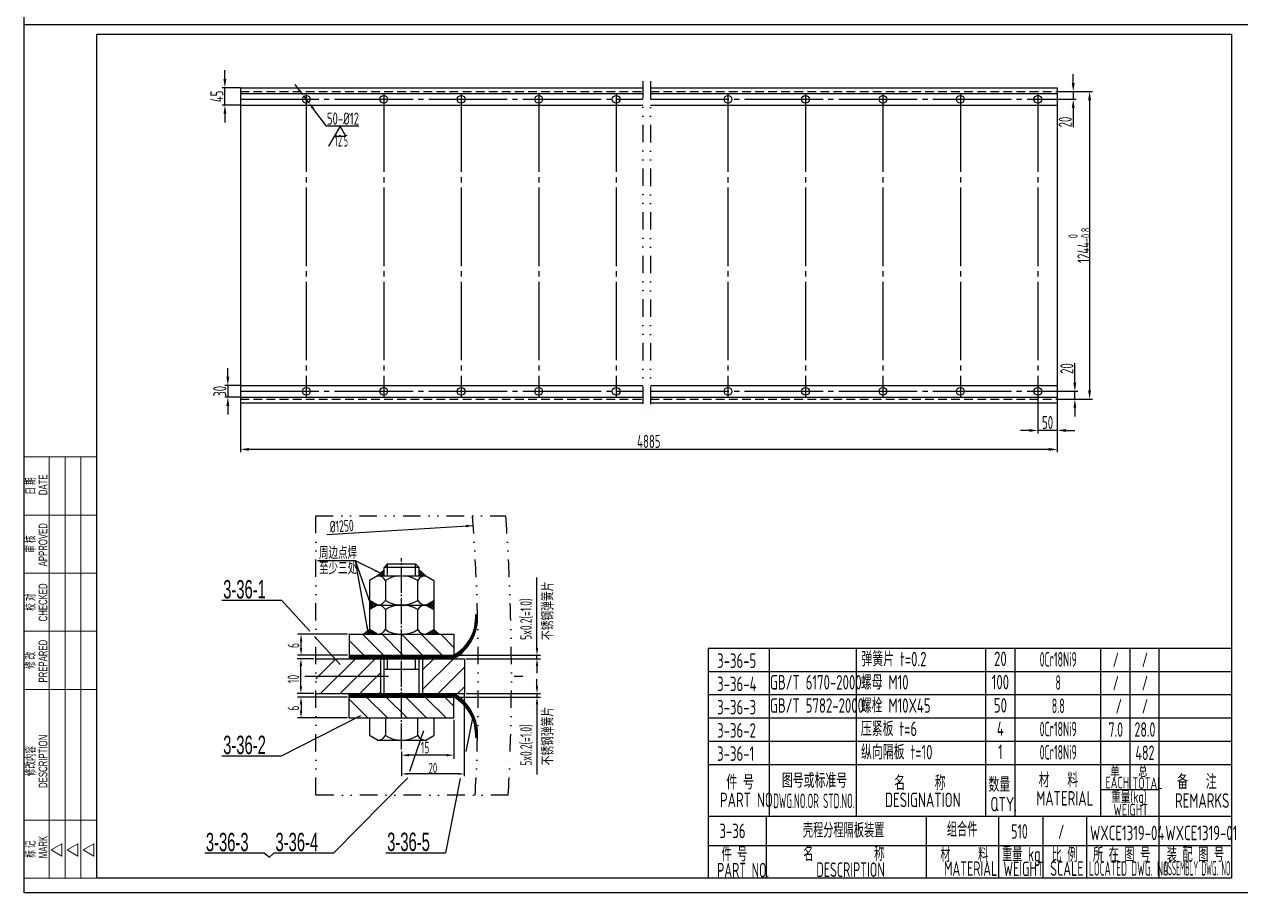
# Model space of a CAD drawing. Header units: millimetres. Extents: x 46644 to 124135, y -32003 to -3110.
# Drawn here: x 75309 to 79495, y -21513 to -18524 of the extents above; entities that cross this region are included whole.
import ezdxf
from ezdxf.enums import TextEntityAlignment as Align

# ---------------------------------------------------------------- set-up
doc = ezdxf.new("R2010")
doc.units = ezdxf.units.MM
doc.header["$LTSCALE"] = 6
for name, pattern in [('ACAD_ISO03W100', [30, 12, -18]), ('CENTER', [18, 15, -1, 1, -1]), ('DASHED', [0.75, 0.5, -0.25]), ('DIVIDE', [1.25, 0.5, -0.25, 0, -0.25, 0, -0.25])]:
    doc.linetypes.add(name, pattern=pattern)
for name, color, linetype in [('0_OL', 4, 'Continuous'), ('1_hat', 52, 'Continuous'), ('2', 3, 'CENTER'), ('2_txt', 2, 'Continuous'), ('5_div', 5, 'Continuous'), ('6', 7, 'DIVIDE'), ('6_das', 6, 'DASHED'), ('7_dim', 3, 'Continuous'), ('8_sym', 232, 'Continuous'), ('Dimension Line', 2, 'Continuous'), ('Slender Real Line', 30, 'Continuous'), ('TEXT', 7, 'Continuous'), ('图层3', 6, 'ACAD_ISO03W100')]:
    doc.layers.add(name, color=color, linetype=linetype)
doc.layers.add('细实线', color=30, linetype='Continuous', lineweight=20)
doc.styles.add('HZ', font='ascii.shx', dxfattribs={"width": 0.7, "bigfont": 'hztxt.shx'})
doc.styles.add('HZTXT', font='ascii.shx', dxfattribs={"width": 0.75, "bigfont": 'HZTXT.shx'})
doc.styles.add('mark', font='cc.shx', dxfattribs={"width": 0.7, "bigfont": 'dxfs.shx'})
doc.styles.add('ROMANS', font='ascii.shx', dxfattribs={"width": 0.7, "bigfont": 'dxfs.shx'})
doc.styles.get("Standard").update_dxf_attribs({"font": 'ascii.shx', "width": 0.7})
doc.styles.add('TSH', font='tcc_simp.shx', dxfattribs={"width": 0.6667, "bigfont": 'tcc_hzdx.shx'})
doc.dimstyles.new('6.1', dxfattribs={"dimscale": 10, "dimtxt": 4.5, "dimasz": 3, "dimexe": 1, "dimexo": 0, "dimgap": 0.5, "dimtad": 1, "dimzin": 9, "dimdsep": 46, "dimtxsty": 'HZ', "dimcen": 0, "dimclrd": 256, "dimclre": 256, "dimclrt": 256, "dimadec": 0, "dimazin": 0, "dimtfac": 1, "dimtmove": 0, "dimatfit": 1, "dimfxl": 0, "dimarcsym": 0})
doc.dimstyles.new('副本 tdm', dxfattribs={"dimscale": 8, "dimtxt": 4.5, "dimasz": 2.5, "dimexe": 1, "dimexo": 0, "dimgap": 0.3, "dimtad": 1, "dimtih": 1, "dimtoh": 1, "dimdsep": 46, "dimtxsty": 'HZ', "dimcen": 0.09, "dimclrd": 2, "dimclre": 2, "dimclrt": 2, "dimadec": 0, "dimazin": 0, "dimtfac": 0.666657, "dimtmove": 0, "dimatfit": 3, "dimfxl": 0, "dimtolj": 1, "dimarcsym": 0})
pattern_1 = [(45, (39621.8847, 12369.5514), (-3.74177337, 3.74177337), []), (135, (39621.8847, 12369.5514), (-3.74177337, -3.74177337), [])]

# ---------------------------------------------------------------- blocks, each defined once
blk = doc.blocks.new('*D161')
at = {"layer": '7_dim', "lineweight": -2}
for p, q in [((78924.4, -19757.3), (78924.4, -19690.8)), ((78863.8, -19787.3), (78934.4, -19787.3)), ((78924.4, -19813.9), (78924.4, -19787.3)), ((78863.8, -19813.9), (78934.4, -19813.9)), ((78924.4, -19843.9), (78924.4, -19873.9))]:
    blk.add_line(p, q, dxfattribs=at)
at = {"layer": '7_dim'}
for points in [[(78919.4, -19757.3), (78929.4, -19757.3), (78924.4, -19787.3)], [(78919.4, -19843.9), (78929.4, -19843.9), (78924.4, -19813.9)]]:
    blk.add_solid(points, dxfattribs=at)
at = {"layer": 'Defpoints', "color": 0}
for p in [(78863.8, -19787.3), (78924.4, -19787.3), (78863.8, -19813.9)]:
    blk.add_point(p, dxfattribs=at)
at = {"layer": '7_dim', "insert": (78896.9, -19709), "char_height": 45, "attachment_point": 5, "rotation": 90, "style": 'HZ'}
blk.add_mtext('20', dxfattribs=at)
blk = doc.blocks.new('*D162')
at = {"layer": '7_dim', "lineweight": -2}
for p, q in [((78918.8, -18725.3), (78918.8, -18695.3)), ((78863.8, -18755.3), (78928.8, -18755.3)), ((78863.8, -18781.9), (78928.8, -18781.9)), ((78918.8, -18755.3), (78918.8, -18781.9)), ((78918.8, -18811.9), (78918.8, -18878.4))]:
    blk.add_line(p, q, dxfattribs=at)
at = {"layer": '7_dim'}
for points in [[(78913.8, -18725.3), (78923.8, -18725.3), (78918.8, -18755.3)], [(78913.8, -18811.9), (78923.8, -18811.9), (78918.8, -18781.9)]]:
    blk.add_solid(points, dxfattribs=at)
at = {"layer": 'Defpoints', "color": 0}
for p in [(78863.8, -18755.3), (78863.8, -18781.9), (78918.8, -18781.9)]:
    blk.add_point(p, dxfattribs=at)
at = {"layer": '7_dim', "insert": (78891.3, -18860.2), "char_height": 45, "attachment_point": 5, "rotation": 90, "style": 'HZ'}
blk.add_mtext('20', dxfattribs=at)
blk = doc.blocks.new('*D163')
at = {"layer": '7_dim', "lineweight": -2}
for p, q in [((78863.8, -18755.3), (78985.1, -18755.3)), ((78975.1, -18785.3), (78975.1, -19783.9)), ((78863.8, -19813.9), (78985.1, -19813.9))]:
    blk.add_line(p, q, dxfattribs=at)
at = {"layer": '7_dim'}
for points in [[(78970.1, -18785.3), (78980.1, -18785.3), (78975.1, -18755.3)], [(78970.1, -19783.9), (78980.1, -19783.9), (78975.1, -19813.9)]]:
    blk.add_solid(points, dxfattribs=at)
at = {"layer": 'Defpoints', "color": 0}
for p in [(78863.8, -18755.3), (78863.8, -19813.9), (78975.1, -19813.9)]:
    blk.add_point(p, dxfattribs=at)
at = {"layer": '7_dim', "insert": (78940.1, -19284.6), "char_height": 45, "attachment_point": 5, "rotation": 90, "style": 'HZ'}
blk.add_mtext('1244{\\H0.7x;\\S 0^ -0.8;}', dxfattribs=at)
blk = doc.blocks.new('*D164')
at = {"layer": '7_dim', "lineweight": -2}
for p, q in [((76052.5, -19827.3), (76052.5, -19997.2)), ((78863.8, -19827.3), (78863.8, -19997.2)), ((78833.8, -19987.2), (76082.5, -19987.2))]:
    blk.add_line(p, q, dxfattribs=at)
at = {"layer": '7_dim'}
for points in [[(76082.5, -19982.2), (76082.5, -19992.2), (76052.5, -19987.2)], [(78833.8, -19982.2), (78833.8, -19992.2), (78863.8, -19987.2)]]:
    blk.add_solid(points, dxfattribs=at)
at = {"layer": 'Defpoints', "color": 0}
for p in [(76052.5, -19827.3), (78863.8, -19827.3), (76052.5, -19987.2)]:
    blk.add_point(p, dxfattribs=at)
at = {"layer": '7_dim', "insert": (77458.1, -19959.7), "char_height": 45, "attachment_point": 5, "style": 'HZ'}
blk.add_mtext('4885', dxfattribs=at)
blk = doc.blocks.new('*D165')
at = {"layer": '7_dim', "lineweight": -2}
for p, q in [((75999.1, -18711.9), (75999.1, -18681.9)), ((76052.5, -18741.9), (75989.1, -18741.9)), ((75999.1, -18801.9), (75999.1, -18741.9)), ((76052.5, -18801.9), (75989.1, -18801.9)), ((75999.1, -18831.9), (75999.1, -18861.9))]:
    blk.add_line(p, q, dxfattribs=at)
at = {"layer": '7_dim'}
for points in [[(75994.1, -18711.9), (76004.1, -18711.9), (75999.1, -18741.9)], [(75994.1, -18831.9), (76004.1, -18831.9), (75999.1, -18801.9)]]:
    blk.add_solid(points, dxfattribs=at)
at = {"layer": 'Defpoints', "color": 0}
for p in [(75999.1, -18741.9), (76052.5, -18741.9), (76052.5, -18801.9)]:
    blk.add_point(p, dxfattribs=at)
at = {"layer": '7_dim', "insert": (75971.6, -18771.9), "char_height": 45, "attachment_point": 5, "rotation": 90, "style": 'HZ'}
blk.add_mtext('45', dxfattribs=at)
blk = doc.blocks.new('*D166')
at = {"layer": '7_dim', "lineweight": -2}
for p, q in [((76009, -19737.3), (76009, -19707.3)), ((76052.5, -19767.3), (75999, -19767.3)), ((76009, -19767.3), (76009, -19807.3)), ((76052.5, -19807.3), (75999, -19807.3)), ((76009, -19837.3), (76009, -19867.3))]:
    blk.add_line(p, q, dxfattribs=at)
at = {"layer": '7_dim'}
for points in [[(76004, -19737.3), (76014, -19737.3), (76009, -19767.3)], [(76004, -19837.3), (76014, -19837.3), (76009, -19807.3)]]:
    blk.add_solid(points, dxfattribs=at)
at = {"layer": 'Defpoints', "color": 0}
for p in [(76052.5, -19767.3), (76009, -19807.3), (76052.5, -19807.3)]:
    blk.add_point(p, dxfattribs=at)
at = {"layer": '7_dim', "insert": (75981.5, -19787.3), "char_height": 45, "attachment_point": 5, "rotation": 90, "style": 'HZ'}
blk.add_mtext('30', dxfattribs=at)
blk = doc.blocks.new('*D167')
at = {"layer": '7_dim', "color": 2, "lineweight": -2}
for p, q in [((76823.1, -20827.7), (76823.1, -21112.5)), ((76607.1, -21052.5), (76607.1, -21112.5)), ((76803.1, -21104.5), (76627.1, -21104.5))]:
    blk.add_line(p, q, dxfattribs=at)
at = {"layer": '7_dim', "color": 2}
for points in [[(76627.1, -21101.2), (76627.1, -21107.8), (76607.1, -21104.5)], [(76803.1, -21101.2), (76803.1, -21107.8), (76823.1, -21104.5)]]:
    blk.add_solid(points, dxfattribs=at)
at = {"layer": 'Defpoints', "color": 0}
for p in [(76823.1, -20827.7), (76607.1, -21052.5), (76607.1, -21104.5)]:
    blk.add_point(p, dxfattribs=at)
at = {"layer": '7_dim', "color": 2, "insert": (76715.1, -21084.1), "char_height": 36, "attachment_point": 5, "style": 'HZ'}
blk.add_mtext('\\A1;20', dxfattribs=at)
blk = doc.blocks.new('ccd_bt')
at = {"layer": '2_txt'}
for p, q in [((0, 0), (-4, -6.93)), ((2, -3.46), (0, 0)), ((-2, -3.46), (2, -3.46))]:
    blk.add_line(p, q, dxfattribs=at)
at = {"layer": '2_txt', "width": 0.75}
blk.add_attdef('CZD', (-1.73, -7.02), '', height=3, dxfattribs=at)
blk = doc.blocks.new('*D168')
at = {"layer": '7_dim', "lineweight": -2}
for p, q in [((78797.2, -19807.3), (78797.2, -19932)), ((78863.8, -19827.3), (78863.8, -19932)), ((78767.2, -19922), (78737.2, -19922)), ((78863.8, -19922), (78797.2, -19922)), ((78893.8, -19922), (78923.8, -19922))]:
    blk.add_line(p, q, dxfattribs=at)
at = {"layer": '7_dim'}
for points in [[(78767.2, -19917), (78767.2, -19927), (78797.2, -19922)], [(78893.8, -19917), (78893.8, -19927), (78863.8, -19922)]]:
    blk.add_solid(points, dxfattribs=at)
at = {"layer": 'Defpoints', "color": 0}
for p in [(78797.2, -19807.3), (78863.8, -19827.3), (78797.2, -19922)]:
    blk.add_point(p, dxfattribs=at)
at = {"layer": '7_dim', "insert": (78830.5, -19894.5), "char_height": 45, "attachment_point": 5, "style": 'HZ'}
blk.add_mtext('50', dxfattribs=at)

msp = doc.modelspace()

# ---------------------------------------------------------------- hatches: boundary and pattern name
at = {"layer": '1_hat'}
h = msp.add_hatch(dxfattribs=at)
h.set_pattern_fill('ANSI37', color=2, scale=1.666667, style=0)
h.set_pattern_definition(pattern_1)
h.paths.add_polyline_path([(76547.147, -20401.863), (76524.009, -20422.149), (76547.147, -20422.149)])
h.paths.add_polyline_path([(76667.147, -20401.863), (76667.147, -20422.149), (76690.286, -20422.149)])
h = msp.add_hatch(dxfattribs=at)
h.set_pattern_fill('ANSI37', color=2, scale=1.666667, style=0)
h.set_pattern_definition([(45, (-5539.305, -906.379), (-3.74177337, 3.74177337), []), (135, (-5539.305, -906.379), (-3.74177337, -3.74177337), [])])
h.paths.add_polyline_path([(76496.296, -20506.949), (76496.296, -20538.949), (76524.009, -20522.949)])
h.paths.add_polyline_path([(76717.999, -20506.949), (76690.286, -20522.949), (76717.999, -20538.949)])
h = msp.add_hatch(dxfattribs=at)
h.set_pattern_fill('ANSI37', color=2, scale=1.666667, style=0)
h.set_pattern_definition(pattern_1)
h.paths.add_polyline_path([(76496.296, -20607.749), (76477.369, -20623.749), (76524.009, -20623.749)])
h.paths.add_polyline_path([(76717.999, -20607.749), (76690.286, -20623.749), (76736.926, -20623.749)])
at = {"layer": 'Slender Real Line'}
h = msp.add_hatch(dxfattribs=at)
h.set_pattern_fill('ANSI31', color=256, scale=15, angle=90, style=0)
h.set_pattern_definition([(135, (-264971.636, 15783.66), (-33.67596, -33.67596), [])])
h.paths.add_polyline_path([(76787.147, -20623.749), (76607.147, -20623.749), (76607.147, -20695.749), (76785.532, -20695.749, 0.06827414), (76787.147, -20695.528)])
h.paths.add_polyline_path([(76607.147, -20623.749), (76524.009, -20623.749), (76427.147, -20623.749), (76427.147, -20695.749), (76607.147, -20695.749)])
h.paths.add_polyline_path([(76607.147, -20839.749), (76427.147, -20839.749), (76427.147, -20911.749), (76607.147, -20911.749)])
h.paths.add_polyline_path([(76787.147, -20839.971, 0.06827414), (76785.532, -20839.749), (76607.147, -20839.749), (76607.147, -20911.749), (76787.147, -20911.749)])
h = msp.add_hatch(dxfattribs=at)
h.set_pattern_fill('ANSI31', color=256, scale=15, style=0)
h.set_pattern_definition([(45, (-264971.636, 15783.66), (-33.67596, 33.67596), [])])
h.paths.add_polyline_path([(76535.147, -20707.749), (76311.68, -20707.749), (76311.68, -20767.749), (76535.147, -20767.749)])
h.paths.add_polyline_path([(76535.147, -20767.749), (76311.68, -20767.749), (76311.68, -20827.749), (76535.147, -20827.749)])
h.paths.add_polyline_path([(76823.147, -20707.749), (76679.147, -20707.749), (76679.147, -20767.749), (76823.147, -20767.749)])
h.paths.add_polyline_path([(76823.147, -20767.749), (76679.147, -20767.749), (76679.147, -20827.749), (76823.147, -20827.749)])

# ---------------------------------------------------------------- linework, layer by layer
for p, q in [((75308.728, -18524.32), (83713.185, -18524.32)), ((76862.293, -20556.186), (76863.495, -20556.355)), ((76863.495, -20556.355), (76864.696, -20556.524)), ((76864.696, -20556.524), (76865.898, -20556.692)), ((76865.898, -20556.692), (76868.301, -20557.03)), ((76524.009, -20623.749), (76690.286, -20623.749)), ((76427.147, -20695.749), (76427.147, -20707.749)), ((76862.293, -20979.313), (76863.495, -20979.144)), ((76863.495, -20979.144), (76864.696, -20978.975)), ((76864.696, -20978.975), (76865.898, -20978.806)), ((76865.898, -20978.806), (76868.301, -20978.469))]:
    msp.add_line(p, q)
at = {"color": 4, "linetype": 'Continuous'}
for p, q in [((77662.317, -20671.518), (77662.317, -21259.405)), ((77872.814, -20671.518), (77872.814, -20751.518)), ((78171.522, -20671.518), (78171.522, -20751.518)), ((78617.262, -20671.518), (78617.262, -20751.518)), ((78717.554, -20671.518), (78717.554, -20751.518)), ((79012.857, -20671.518), (79012.857, -20751.518)), ((79113.148, -20671.518), (79113.148, -20751.518)), ((79213.44, -20671.518), (79213.44, -20751.518)), ((77872.814, -20751.518), (77872.814, -21250.348)), ((78171.522, -20751.518), (78171.522, -21251.518)), ((78617.262, -20751.518), (78617.262, -21251.518)), ((78717.554, -20751.518), (78717.554, -21251.518)), ((79012.857, -20751.518), (79012.857, -21251.518)), ((79113.148, -20751.518), (79113.148, -21158.941)), ((79213.44, -20751.518), (79213.44, -21250.574)), ((77662.317, -21259.405), (77662.317, -21463.32)), ((77862.394, -21253.833), (77862.394, -21463.32)), ((78413.171, -21250.348), (78413.171, -21463.32)), ((78662.168, -21250.348), (78662.168, -21463.32)), ((78813.736, -21250.348), (78813.736, -21463.32)), ((78963.948, -21250.348), (78963.948, -21463.32)), ((79213.44, -21250.348), (79213.44, -21463.32))]:
    msp.add_line(p, q, dxfattribs=at)
at = {"color": 7, "linetype": 'Continuous'}
for p, q in [((79012.857, -21158.045, 2.535), (79212.613, -21158.045, 2.535)), ((83713.185, -21513.32), (75308.728, -21513.32))]:
    msp.add_line(p, q, dxfattribs=at)
at = {"color": 4, "linetype": 'Continuous'}
for points in [[(75558.358, -21463.32), (75558.358, -18557.375), (79463.728, -18557.375), (79463.728, -21463.32), (75558.312, -21463.32)], [(77662.317, -20671.518), (79465.398, -20671.518)], [(77662.317, -20751.518), (79465.398, -20751.518)], [(77662.317, -21250.348), (79465.398, -21250.348)]]:
    msp.add_lwpolyline(points, dxfattribs=at)
at = {"color": 7, "linetype": 'Continuous'}
for points in [[(77662.317, -20831.518), (79465.398, -20831.518)], [(77662.317, -20911.518), (79465.398, -20911.518)], [(77662.317, -20991.518), (79465.398, -20991.518)], [(77662.317, -21071.518), (79465.398, -21071.518)]]:
    msp.add_lwpolyline(points, dxfattribs=at)
at = {"layer": '0_OL'}
for p, q in [((76052.461, -18741.931), (76052.461, -19827.264)), ((76052.461, -18741.931), (77437.162, -18741.931)), ((77463.829, -18741.931), (78863.829, -18741.931)), ((78863.829, -18741.931), (78863.829, -19827.264)), ((76052.461, -18761.931), (77437.162, -18761.931)), ((77463.829, -18761.931), (78863.829, -18761.931)), ((76052.461, -18801.931), (77437.162, -18801.931)), ((77463.829, -18801.931), (78863.829, -18801.931)), ((76052.461, -19767.264), (77437.162, -19767.264)), ((77463.829, -19767.264), (78863.829, -19767.264)), ((76052.461, -19807.264), (77437.162, -19807.264)), ((76052.461, -19827.264), (77437.162, -19827.264)), ((77463.829, -19807.264), (78863.829, -19807.264)), ((77463.829, -19827.264), (78863.829, -19827.264)), ((76547.147, -20393.749), (76559.147, -20381.749)), ((76559.147, -20381.749), (76655.147, -20381.749)), ((76667.147, -20393.749), (76655.147, -20381.749)), ((76524.009, -20422.149), (76496.296, -20438.149)), ((76547.147, -20401.863), (76524.009, -20422.149)), ((76524.009, -20422.149), (76690.286, -20422.149)), ((76547.147, -20422.149), (76547.147, -20393.749)), ((76667.147, -20393.749), (76547.147, -20393.749)), ((76667.147, -20422.149), (76667.147, -20393.749)), ((76667.147, -20401.863), (76690.286, -20422.149)), ((76690.286, -20422.149), (76717.999, -20438.149)), ((76496.296, -20438.149), (76496.296, -20506.949)), ((76551.722, -20438.149), (76551.722, -20506.949)), ((76662.573, -20506.949), (76662.573, -20438.149)), ((76717.999, -20438.149), (76717.999, -20506.949)), ((76496.296, -20506.949), (76496.296, -20607.749)), ((76524.009, -20522.949), (76496.296, -20506.949)), ((76690.286, -20522.949), (76717.999, -20506.949)), ((76717.999, -20506.949), (76717.999, -20607.749)), ((76524.009, -20522.949), (76496.296, -20538.949)), ((76524.009, -20522.949), (76690.286, -20522.949)), ((76524.009, -20522.949), (76690.286, -20522.949)), ((76524.009, -20522.949), (76690.286, -20522.949)), ((76551.722, -20538.949), (76551.722, -20607.749)), ((76662.573, -20607.749), (76662.573, -20538.949)), ((76690.286, -20522.949), (76717.999, -20538.949)), ((76427.147, -20623.749), (76787.147, -20623.749)), ((76427.147, -20623.749), (76427.147, -20695.749)), ((76496.296, -20607.749), (76477.369, -20623.749)), ((76524.009, -20623.749), (76496.296, -20607.749)), ((76524.009, -20623.749), (76690.286, -20623.749)), ((76690.286, -20623.749), (76717.999, -20607.749)), ((76717.999, -20607.749), (76736.926, -20623.749)), ((76787.147, -20623.749), (76787.147, -20695.528)), ((76311.68, -20707.749), (76823.147, -20707.749)), ((76427.147, -20695.749), (76785.532, -20695.749)), ((76427.147, -20698.149), (76785.532, -20698.149)), ((76427.147, -20700.549), (76785.532, -20700.549)), ((76427.147, -20702.949), (76785.532, -20702.949)), ((76427.147, -20705.349), (76785.533, -20705.349)), ((76535.147, -20707.749), (76535.147, -20827.749)), ((76547.147, -20827.749), (76547.147, -20707.749)), ((76667.147, -20827.749), (76667.147, -20707.749)), ((76679.147, -20707.749), (76679.147, -20827.749)), ((76823.147, -20707.749), (76823.147, -20827.749)), ((76547.147, -20743.749), (76667.147, -20743.749)), ((76311.68, -20827.749), (76823.147, -20827.749)), ((76427.147, -20839.749), (76427.147, -20827.749)), ((76427.147, -20830.149), (76785.533, -20830.149)), ((76427.147, -20832.549), (76785.532, -20832.549)), ((76427.147, -20834.949), (76785.532, -20834.949)), ((76427.147, -20837.349), (76785.532, -20837.349)), ((76427.147, -20839.749), (76785.532, -20839.749)), ((76427.147, -20911.749), (76427.147, -20839.749)), ((76787.147, -20911.749), (76787.147, -20839.971)), ((76427.147, -20911.749), (76787.147, -20911.749)), ((76496.296, -20911.749), (76496.296, -20972.549)), ((76551.722, -20911.749), (76551.722, -20972.549)), ((76662.573, -20972.549), (76662.573, -20911.749)), ((76717.999, -20911.749), (76717.999, -20972.549)), ((76524.009, -20988.549), (76496.296, -20972.549)), ((76690.286, -20988.549), (76717.999, -20972.549)), ((76524.009, -20988.549), (76690.286, -20988.549))]:
    msp.add_line(p, q, dxfattribs=at)
for centre in [(76279.128, -18781.931), (76545.795, -18781.931), (76812.461, -18781.931), (77079.128, -18781.931), (77345.795, -18781.931), (77730.496, -18781.931), (77997.162, -18781.931), (78263.829, -18781.931), (78530.496, -18781.931), (78797.162, -18781.931), (76279.128, -19787.264), (76545.795, -19787.264), (76812.461, -19787.264), (77079.128, -19787.264), (77345.795, -19787.264), (77730.496, -19787.264), (77997.162, -19787.264), (78263.829, -19787.264), (78530.496, -19787.264), (78797.162, -19787.264)]:
    msp.add_circle(centre, 13.333, dxfattribs=at)
for centre, radius, start, end in [((76524.009, -20454.149), 32, 30, 90), ((76607.147, -20526.149), 104, 57.795772, 122.204228), ((76690.286, -20454.149), 32, 90, 150), ((76524.009, -20490.949), 32, 270, 330), ((76607.147, -20418.949), 104, 237.795772, 302.204228), ((76690.286, -20490.949), 32, 210, 270), ((76524.009, -20554.949), 32, 30, 90), ((76607.147, -20626.949), 104, 57.795772, 122.204228), ((76690.286, -20554.949), 32, 90, 150), ((76706.497, -20567.109), 162.118, 300.409764, 359.443454), ((76707.69, -20566.798), 159.718, 300.424086, 3.56707), ((76710.078, -20566.162), 154.918, 300.442945, 3.56707), ((76708.884, -20566.48), 157.318, 300.433367, 3.56707), ((76711.272, -20565.844), 152.518, 300.452834, 3.56707), ((76712.466, -20565.526), 150.118, 300.46305, 3.56707), ((76524.009, -20591.749), 32, 270, 330), ((76607.147, -20519.749), 104, 237.795772, 302.204228), ((76690.286, -20591.749), 32, 210, 270), ((76785.52, -20701.749), 6, 270, 300.409764), ((76785.532, -20689.749), 6, 270, 300.46305), ((76785.532, -20692.149), 6, 270, 300.452834), ((76785.532, -20694.549), 6, 270, 300.442945), ((76785.532, -20696.949), 6, 270, 300.433367), ((76785.533, -20699.349), 6, 270, 300.424086), ((76785.52, -20833.749), 6, 59.590236, 90), ((76785.532, -20838.549), 6, 59.566633, 90), ((76785.532, -20840.949), 6, 59.557055, 90), ((76785.532, -20843.349), 6, 59.547166, 90), ((76785.532, -20845.749), 6, 59.53695, 90), ((76785.533, -20836.149), 6, 59.575914, 90), ((76706.497, -20968.39), 162.118, 0.556546, 59.590236), ((76707.69, -20968.7), 159.718, 356.43293, 59.575914), ((76708.884, -20969.019), 157.318, 356.43293, 59.566633), ((76710.078, -20969.337), 154.918, 356.43293, 59.557055), ((76711.272, -20969.655), 152.518, 356.43293, 59.547166), ((76712.466, -20969.973), 150.118, 356.43293, 59.53695), ((76524.009, -20956.549), 32, 270, 330), ((76607.147, -20884.549), 104, 237.795772, 302.204228), ((76690.286, -20956.549), 32, 210, 270)]:
    msp.add_arc(centre, radius, start, end, dxfattribs=at)
at = {"layer": '2', "color": 7, "ltscale": 3}
for p, q in [((76052.461, -18781.931), (77437.162, -18781.931)), ((76279.128, -18761.931), (76279.128, -19807.264)), ((76545.795, -18761.931), (76545.795, -19807.264)), ((76812.461, -18761.931), (76812.461, -19807.264)), ((77079.128, -18761.931), (77079.128, -19807.264)), ((77345.795, -18761.931), (77345.795, -19807.264)), ((77463.829, -18781.931), (78863.829, -18781.931)), ((77730.496, -18761.931), (77730.496, -19807.264)), ((77997.162, -18761.931), (77997.162, -19807.264)), ((78263.829, -18761.931), (78263.829, -19807.264)), ((78530.496, -18761.931), (78530.496, -19807.264)), ((78797.162, -18761.931), (78797.162, -19807.264)), ((76052.461, -19787.264), (77437.162, -19787.264)), ((77463.829, -19787.264), (78863.829, -19787.264))]:
    msp.add_line(p, q, dxfattribs=at)
at = {"layer": '2', "color": 7}
msp.add_line((76607.147, -21020.928), (76607.147, -20361.461), dxfattribs=at)
at = {"layer": '6', "color": 6, "ltscale": 20}
for p, q in [((77437.162, -18719.452), (77437.162, -19873.75)), ((77463.829, -18720.049), (77463.829, -19873.137)), ((76311.68, -21177.265), (76311.68, -20216.491)), ((76311.68, -20216.491), (76965.925, -20216.491)), ((76974.545, -21177.265), (76311.68, -21177.265))]:
    msp.add_line(p, q, dxfattribs=at)
for radius, start, end in [(7800, 356.9904747, 4.052709), (7914, 357.0338655, 3.9942348)]:
    msp.add_arc((69071.147, -20767.749), radius, start, end, dxfattribs=at)
at = {"layer": '6_das', "ltscale": 10}
for p, q in [((76052.461, -18755.264), (77437.162, -18755.264)), ((77463.829, -18755.264), (78863.829, -18755.264)), ((76052.461, -19813.931), (77437.162, -19813.931)), ((77463.829, -19813.931), (78863.829, -19813.931))]:
    msp.add_line(p, q, dxfattribs=at)
at = {"layer": '7_dim', "color": 7}
msp.add_line((75308.728, -21513.32), (75308.728, -15538.546), dxfattribs=at)
at = {"layer": '7_dim', "color": 2}
for p, q in [((76256.039, -18751.331), (76240.981, -18731.374)), ((76271.097, -18771.287), (76287.159, -18792.574)), ((76348.729, -18874.174), (76302.217, -18812.531)), ((76460.071, -18874.174), (76348.729, -18874.174)), ((76134.024, -21376.484), (76153.097, -21391.43)), ((76153.097, -21391.43), (76168.991, -21376.344))]:
    msp.add_line(p, q, dxfattribs=at)
at = {"layer": '7_dim', "color": 2, "linetype": 'Continuous', "ltscale": 50}
for p, q in [((75988.985, -20506.215), (76193.562, -20506.215)), ((75988.985, -21041.953), (76193.562, -21041.953)), ((75929.448, -21376.484), (76134.024, -21376.484)), ((76168.991, -21376.344), (76373.567, -21376.344)), ((76553.434, -21375.671), (76758.01, -21375.671))]:
    msp.add_line(p, q, dxfattribs=at)
at = {"layer": '7_dim', "color": 2}
for points in [[(76259.365, -18748.821), (76252.713, -18753.84), (76271.097, -18771.287)], [(76305.543, -18810.021), (76298.891, -18815.04), (76287.159, -18792.574)]]:
    msp.add_solid(points, dxfattribs=at)
at = {"layer": 'Dimension Line'}
for p, q in [((76350.362, -20280.638), (76853.921, -20249.642)), ((77073.218, -20670.749), (77073.218, -20428.795)), ((76193.562, -20506.215), (76291.328, -20613.476)), ((76420.897, -20623.749), (76248.742, -20623.749)), ((76307.333, -20631.036), (76395.886, -20728.188)), ((76261.242, -20670.749), (76261.242, -20648.749)), ((76305.43, -20707.749), (76248.228, -20707.749)), ((76420.897, -20695.749), (76248.742, -20695.749)), ((76793.397, -20695.749), (77085.718, -20695.749)), ((76829.397, -20707.749), (77085.718, -20707.749)), ((77073.218, -20707.749), (77073.218, -20695.749)), ((76260.728, -20802.749), (76260.728, -20732.749)), ((77073.218, -20732.749), (77073.218, -20757.749)), ((77073.218, -20802.749), (77073.218, -20777.749)), ((76305.43, -20827.749), (76248.228, -20827.749)), ((76420.897, -20839.749), (76248.525, -20839.749)), ((76793.397, -20839.749), (77085.718, -20839.749)), ((76829.397, -20827.749), (77085.718, -20827.749)), ((77073.218, -20827.749), (77073.218, -20839.749)), ((76261.025, -20864.749), (76261.025, -20886.749)), ((77073.218, -20864.749), (77073.218, -21106.704)), ((76193.562, -21041.953), (76466.96, -20903.193)), ((76420.897, -20911.749), (76248.525, -20911.749)), ((76787.147, -20917.999), (76787.147, -21052.529)), ((76852.014, -20906.363), (76827.816, -21027.169)), ((76636.072, -21095.151), (76683.958, -20954.834)), ((76607.147, -21027.178), (76607.147, -21052.529)), ((76607.147, -21027.178), (76607.147, -21052.529)), ((76762.147, -21040.029), (76632.147, -21040.029)), ((76373.567, -21376.344), (76628.13, -21118.424)), ((76809.135, -21120.433), (76758.01, -21375.671))]:
    msp.add_line(p, q, dxfattribs=at)
for points in [[(76828.712, -20247.019), (76829.224, -20255.336), (76853.921, -20249.642)], [(76257.076, -20648.749), (76265.409, -20648.749), (76261.242, -20623.749)], [(76257.076, -20670.749), (76265.409, -20670.749), (76261.242, -20695.749)], [(77069.051, -20670.749), (77077.385, -20670.749), (77073.218, -20695.749)], [(76256.561, -20732.749), (76264.895, -20732.749), (76260.728, -20707.749)], [(77069.051, -20732.749), (77077.385, -20732.749), (77073.218, -20707.749)], [(76256.561, -20802.749), (76264.895, -20802.749), (76260.728, -20827.749)], [(77069.051, -20802.749), (77077.385, -20802.749), (77073.218, -20827.749)], [(76256.858, -20864.749), (76265.192, -20864.749), (76261.025, -20839.749)], [(77069.051, -20864.749), (77077.385, -20864.749), (77073.218, -20839.749)], [(76256.858, -20886.749), (76265.192, -20886.749), (76261.025, -20911.749)], [(76632.147, -21035.863), (76632.147, -21044.196), (76607.147, -21040.029)], [(76762.147, -21035.863), (76762.147, -21044.196), (76787.147, -21040.029)]]:
    msp.add_solid(points, dxfattribs=at)
at = {"layer": 'Slender Real Line'}
for p, q in [((76559.147, -20422.149), (76559.147, -20381.749)), ((76655.147, -20422.149), (76655.147, -20381.749)), ((76559.147, -20743.749), (76559.147, -20707.749)), ((76655.147, -20743.749), (76655.147, -20707.749))]:
    msp.add_line(p, q, dxfattribs=at)
at = {"layer": 'TEXT'}
msp.add_line((77662.317, -21351.251), (79465.398, -21351.251), dxfattribs=at)
at = {"layer": '图层3', "ltscale": 4}
msp.add_line((76274.687, -20767.749), (77024.244, -20767.749), dxfattribs=at)
at = {"layer": '细实线'}
for p, q in [((75558.728, -20013.32), (75308.728, -20013.32)), ((75393.728, -21463.32), (75393.728, -20013.32)), ((75448.728, -21463.32), (75448.728, -20013.32)), ((75503.728, -21463.32), (75503.728, -20013.32)), ((75558.728, -20213.32), (75308.728, -20213.32)), ((75558.728, -20413.32), (75308.728, -20413.32)), ((75558.728, -20613.32), (75308.728, -20613.32)), ((75558.728, -20813.32), (75308.728, -20813.32)), ((75558.728, -21263.32), (75308.728, -21263.32)), ((75558.728, -21463.32), (75308.728, -21463.32))]:
    msp.add_line(p, q, dxfattribs=at)
for points in [[(75401.542, -21366.152), (75437.815, -21387.094), (75437.815, -21345.21)], [(75456.542, -21366.152), (75492.815, -21387.094), (75492.815, -21345.21)], [(75511.542, -21366.152), (75547.815, -21387.094), (75547.815, -21345.21)]]:
    msp.add_lwpolyline(points, close=True, dxfattribs=at)

# ---------------------------------------------------------------- block references
at = {"layer": '8_sym', "color": 2}
ref = msp.add_blockref('ccd_bt', (76395.222, -18874.174), dxfattribs=dict(at, xscale=9.999999959996785, yscale=9.999999960000423, zscale=9.99999996))
ref.add_attrib('CZD', '12.5', (76377.882, -18944.416), dxfattribs={"layer": '2_txt', "height": 40, "style": 'HZ', "width": 0.55})

# ---------------------------------------------------------------- texts
at = {"color": 7, "linetype": 'Continuous', "style": 'HZ'}
for s, height, width, p in [('50-%%C12', 41.6667, 0.75, (76350.261, -18869.274)), ('周边点焊', 42.4927, 0.7, (76322.986, -20364.483)), ('至少三处', 42.4927, 0.7, (76322.986, -20417.224)), ('弹簧片 t=0.2', 50, 0.75, (78190.05, -20734.052)), ('3-36-5', 50, 0.75, (77693.219, -20739.64)), ('GB/T 6170-2000', 50, 0.75, (77875.146, -20814.052)), ('螺母 M10', 50, 0.75, (78187.657, -20814.052)), ('3-36-4', 50, 0.75, (77693.219, -20819.64)), ('GB/T 5782-2000', 50, 0.75, (77875.146, -20894.052)), ('螺栓 M10X45', 50, 0.75, (78187.657, -20894.052)), ('3-36-3', 50, 0.75, (77693.219, -20899.64)), ('3-36-2', 50, 0.75, (77693.219, -20979.64)), ('压紧板 t=6', 50, 0.75, (78187.657, -20974.052)), ('3-36-1', 50, 0.75, (77693.219, -21059.64)), ('纵向隔板 t=10', 50, 0.75, (78188.333, -21054.534)), ('图号或标准号', 50, 0.75, (77915.963, -21152.358)), ('材   料', 50, 0.75, (78800.009, -21150.687)), ('单', 40, 0.75, (79045.866, -21117.598)), ('总', 40, 0.75, (79141.975, -21115.89)), ('件 号', 50, 0.75, (77724.751, -21158.142)), ('名     称', 50, 0.75, (78302.986, -21160.322)), ('数量', 50, 0.75, (78626.93, -21166.409)), ('EACH', 40, 0.75, (79029.481, -21154.146)), ('TOTAL', 40, 0.75, (79122.477, -21156.308)), ('备   注', 50, 0.75, (79276.573, -21156.694)), ('PART NO.', 50, 0.75, (77703.042, -21218.823)), ('DESIGNATION', 50, 0.75, (78271.241, -21218.871)), ('MATERIAL', 50, 0.75, (78791.406, -21213.51)), ('重量(kg)', 40, 0.75, (79049.284, -21204.056)), ('REMARKS', 50, 0.75, (79269.133, -21221.305)), ('QTY.', 50, 0.75, (78633.92, -21233.629)), ('WEIGHT', 40, 0.75, (79057.283, -21247.596)), ('组合件', 50.0706, 0.7, (78483.877, -21320.657)), ('壳程分程隔板装置', 50.0706, 0.7, (77988.324, -21323.729)), ('/', 50.071, 0.7, (78866.727, -21328.719)), ('WXCE1319-04', 50, 0.75, (78976.453, -21332.739)), ('WXCE1319-01', 50, 0.75, (79235.89, -21332.739)), ('PART NO.', 50.0706, 0.7, (77693.213, -21460.655)), ('DESCRIPTION', 50.07062, 0.7, (78034.557, -21459.131)), ('MATERIAL', 50.0706, 0.7, (78473.97, -21455.464)), ('WEIGHT', 50.0706, 0.7, (78678.387, -21456.342)), ('SCALE', 50.0706, 0.7, (78839.445, -21455.338)), ('LOCATED DWG. NO.', 50.07062, 0.552356, (78972.637, -21455.042))]:
    msp.add_text(s, height=height, dxfattribs=dict(at, width=width)).set_placement(p)
at = {"color": 7, "style": 'TSH', "width": 0.6667}
for s, p in [('DATE', (75387.92, -20144.817)), ('日 期', (75347.381, -20142.915)), ('APPROVED', (75387.92, -20389.802)), ('审 核', (75347.381, -20342.915)), ('CHECKED', (75387.92, -20579.411)), ('校 对', (75347.381, -20542.915)), ('PREPARED', (75387.92, -20789.817)), ('修 改', (75347.381, -20742.915)), ('DESCRIPTION', (75387.92, -21152.739)), ('修改内容', (75347.381, -21112.206)), ('标 记', (75347.381, -21392.915)), ('MARK', (75387.92, -21394.817))]:
    msp.add_text(s, height=30, rotation=90, dxfattribs=at).set_placement(p)
at = {"color": 7, "linetype": 'Continuous', "style": 'HZ'}
for s, height, width, p in [('20', 50, 0.75, (78668.171, -20733.345)), ('0Cr18Ni9', 50.0706, 0.58, (78867.15, -20735.031)), ('100', 50, 0.75, (78668.171, -20813.345)), ('8', 50.071, 0.58, (78867.15, -20815.031)), ('50', 50, 0.75, (78668.171, -20893.345)), ('8.8', 50.0706, 0.58, (78867.15, -20895.031)), ('4', 50, 0.75, (78668.171, -20973.345)), ('0Cr18Ni9', 50.0706, 0.58, (78867.15, -20975.031)), ('1', 50, 0.75, (78668.171, -21053.345)), ('0Cr18Ni9', 50.0706, 0.58, (78867.15, -21055.031))]:
    msp.add_text(s, height=height, dxfattribs=dict(at, width=width)).set_placement(p, align=Align.CENTER)
at = {"color": 7, "linetype": 'Continuous'}
for s, height, style, width, p, p2 in [('DWG.NO.OR STD.NO.', 50, 'ROMANS', 0.650953, (77886.007, -21222.423, 2.535), (78167.054, -21222.423, 2.535)), ('ASSEMBLY DWG. NO.', 50.07062, 'HZ', 0.552356, (79228.048, -21454.199), (79465.545, -21454.199))]:
    msp.add_text(s, height=height, dxfattribs=dict(at, style=style, width=width)).set_placement(p, p2, align=Align.FIT)
at = {"color": 7, "linetype": 'Continuous', "style": 'HZ', "width": 0.7}
for s, height, p in [('名           称', 50.07062, (78129.315, -21376.986)), ('件 号', 50.0706, (77752.726, -21378.253)), ('材     料', 50.0706, (78543.727, -21380.127)), ('重量 kg', 50.0706, (78740.003, -21385.884)), ('比 例', 50.0706, (78888.842, -21380.766)), ('所 在 图 号', 50.0706, (79085.467, -21379.692)), ('装 配 图 号', 50.0706, (79339.452, -21379.692))]:
    msp.add_text(s, height=height, dxfattribs=at).set_placement(p, align=Align.MIDDLE)
at = {"color": 7, "linetype": 'Continuous', "attachment_point": 5, "style": 'HZ'}
for s, insert, char_height in [('/', (79065.318, -20711.705), 50.071), ('/', (79165.61, -20711.705), 50.071), ('/', (79065.318, -20791.705), 50.071), ('/', (79165.61, -20791.705), 50.071), ('/', (79075.648, -20871.705), 50.071), ('/', (79165.61, -20871.705), 50.071), ('7.0', (79065.318, -20951.705), 50.0706), ('28.0', (79165.61, -20951.705), 50.0706), ('482', (79165.61, -21031.705), 50.0706), ('510', (78733.843, -21302.546), 50.0706)]:
    msp.add_mtext(s, dxfattribs=dict(at, insert=insert, char_height=char_height))
at = {"color": 7, "insert": (77746.048, -21300.662), "char_height": 50.0706, "attachment_point": 5, "style": 'HZTXT'}
msp.add_mtext('3-36', dxfattribs=at)
at = {"layer": '5_div', "color": 7, "style": 'mark', "width": 0.6}
for s, p in [('3-36-1', (75993.18, -20500.372)), ('3-36-2', (75993.18, -21036.111)), ('3-36-3', (75933.642, -21370.641)), ('3-36-4', (76173.185, -21370.501)), ('3-36-5', (76557.628, -21369.829))]:
    msp.add_text(s, height=63.3333, dxfattribs=at).set_placement(p)
at = {"layer": 'Dimension Line', "style": 'HZ', "width": 0.7}
for s, rotation, p in [('%%C1250', 3.5224, (76361.072, -20273.717)), ('5x0.2(=1.0)', 90, (77055.301, -20642.833)), ('不锈钢弹簧片', 90, (77130.028, -20643.772)), ('6', 90, (76254.992, -20670.861)), ('10', 90, (76254.478, -20791.639)), ('6', 90, (76254.775, -20886.861)), ('不锈钢弹簧片', 90, (77130.028, -21075.196)), ('5x0.2(=1.0)', 90, (77055.301, -21076.399))]:
    msp.add_text(s, height=40, rotation=rotation, dxfattribs=at).set_placement(p)
msp.add_text('15', height=40, dxfattribs=at).set_placement((76673.257, -21033.779))

# ---------------------------------------------------------------- dimensions: what is measured, and where the dimension line sits
at = {"layer": '7_dim', "color": 2}
for base, p1, p2, text, picture, middle in [((75999.073, -18741.931), (76052.461, -18801.931), (76052.461, -18741.931), '45', '*D165', (75971.573, -18771.931)), ((78918.763, -18781.931), (78863.829, -18755.264), (78863.829, -18781.931), '20', '*D162', (78891.263, -18860.181)), ((78975.073, -19813.931), (78863.829, -18755.264), (78863.829, -19813.931), '1244{\\H0.7x;\\S 0^ -0.8;}', '*D163', (78940.073, -19284.597)), ((78924.352, -19787.264), (78863.829, -19813.931), (78863.829, -19787.264), '20', '*D161', (78896.852, -19709.014)), ((76009.034, -19807.264), (76052.461, -19767.264), (76052.461, -19807.264), '30', '*D166', (75981.534, -19787.264))]:
    dim = msp.add_linear_dim(base=base, p1=p1, p2=p2, angle=90, text=text, dimstyle='6.1', dxfattribs=at)
    dim.commit()
    dim.dimension.update_dxf_attribs({"geometry": picture, "text_midpoint": middle})
for base, p1, p2, text, dimstyle, picture, middle in [((76052.461, -19987.207), (78863.829, -19827.264), (76052.461, -19827.264), '4885', '6.1', '*D164', (77458.145, -19959.707)), ((78797.162, -19922.012), (78863.829, -19827.264), (78797.162, -19807.264), '50', '6.1', '*D168', (78830.496, -19894.512)), ((76607.147, -21104.491), (76823.147, -20827.749), (76607.147, -21052.529), '20', '副本 tdm', '*D167', (76715.147, -21084.091))]:
    dim = msp.add_linear_dim(base=base, p1=p1, p2=p2, text=text, dimstyle=dimstyle, dxfattribs=at)
    dim.commit()
    dim.dimension.update_dxf_attribs({"geometry": picture, "text_midpoint": middle})

# ---------------------------------------------------------------- leaders
at = {"layer": '0_OL'}
for points in [[(76500.816, -20520.755), (76448.825, -20371.059)], [(76491.715, -20616.289), (76448.825, -20371.059)]]:
    msp.add_leader(points, dimstyle='副本 tdm', override={"dimgap": 0.3, "dimtad": 0}, dxfattribs=at)
at = {"layer": '7_dim', "color": 2}
msp.add_leader([(76534.079, -20413.321), (76448.825, -20371.059), (76318.228, -20371.059)], dimstyle='副本 tdm', override={"dimgap": 0.3, "dimtad": 0}, dxfattribs=at)

doc.saveas('drawing.dxf')
